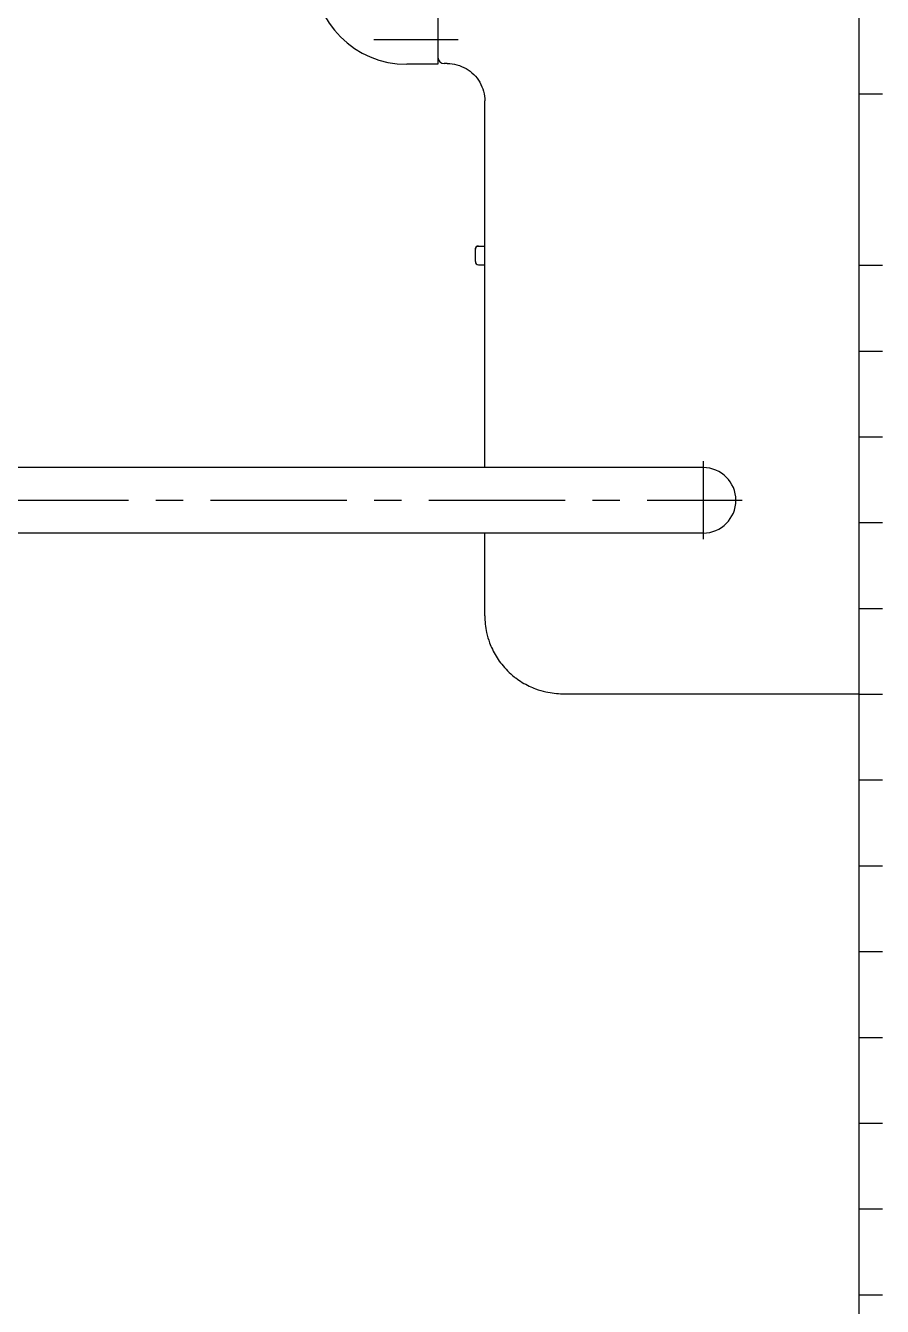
# Model space of a CAD drawing. Extents: x 1919 to 2339, y -1533 to -939.
# Drawn here: x 2213.5 to 2268.4, y -1154.9 to -1072.7 of the extents above; entities that cross this region are included whole.
import ezdxf

# ---------------------------------------------------------------- set-up
doc = ezdxf.new("R2010")
doc.units = 0
doc.header["$LTSCALE"] = 7
doc.header["$MEASUREMENT"] = 0
doc.linetypes.add('CENTER', pattern=[2, 1.25, -0.25, 0.25, -0.25])
for name, color, linetype in [('08_ALL_FEATURES', 7, 'CONTINUOUS'), ('CEN', 1, 'CENTER'), ('CL', 1, 'CENTER'), ('DWG', 7, 'CONTINUOUS'), ('HT', 3, 'CONTINUOUS')]:
    doc.layers.add(name, color=color, linetype=linetype)

msp = doc.modelspace()

# ---------------------------------------------------------------- linework, layer by layer
at = {"layer": '08_ALL_FEATURES', "color": 7, "linetype": 'Continuous'}
for p, q in [((2239.956, -1072.02), (2239.956, -1075.22)), ((2239.956, -1075.22), (2237.956, -1075.22))]:
    msp.add_line(p, q, dxfattribs=at)
msp.add_arc((2237.956, -1069.22), 6, 180, 270, dxfattribs=at)
at = {"layer": 'CEN'}
for p, q in [((2256.956, -1100.671), (2256.956, -1105.671)), ((2183.367, -1103.171), (2259.456, -1103.171))]:
    msp.add_line(p, q, dxfattribs=at)
at = {"layer": 'CL', "ltscale": 0.9}
msp.add_line((2235.856, -1073.62), (2241.256, -1073.62), dxfattribs=at)
at = {"layer": 'DWG', "linetype": 'Continuous'}
for p, q in [((2239.956, -993.971), (2239.956, -1074.771)), ((2240.556, -1075.171), (2240.356, -1075.171)), ((2242.956, -1101.071), (2242.956, -1077.571)), ((2242.356, -1087.871), (2242.356, -1087.071)), ((2242.556, -1086.871), (2242.956, -1086.871)), ((2242.556, -1088.071), (2242.956, -1088.071)), ((2242.956, -1110.571), (2242.956, -1105.271)), ((2247.956, -1115.571), (2266.956, -1115.571))]:
    msp.add_line(p, q, dxfattribs=at)
at = {"layer": 'DWG'}
for p, q in [((2256.956, -1101.071), (2199.087, -1101.071)), ((2256.956, -1105.271), (2199.087, -1105.271))]:
    msp.add_line(p, q, dxfattribs=at)
at = {"layer": 'DWG', "linetype": 'Continuous'}
for centre, radius, start, end in [((2240.356, -1074.771), 0.4, 180, 270), ((2242.556, -1087.071), 0.2, 90, 180), ((2242.556, -1087.871), 0.2, 180, 270), ((2256.956, -1103.171), 2.1, 270, 90), ((2247.868, -1110.582), 4.912, 179.8763, 192.62334), ((2247.955, -1110.566), 5.001, 192.58534, 200.42518), ((2247.997, -1110.551), 5.045, 200.41541, 205.46771), ((2247.989, -1110.556), 5.036, 205.46229, 216.94535), ((2247.96, -1110.577), 5, 216.95341, 218.43224), ((2247.916, -1110.612), 4.944, 218.42151, 231.58135), ((2247.951, -1110.567), 5.001, 231.57055, 233.04913), ((2247.972, -1110.537), 5.037, 233.05725, 244.53757), ((2247.976, -1110.53), 5.045, 244.53226, 249.58461), ((2247.961, -1110.574), 4.999, 249.57471, 257.41646), ((2247.944, -1110.663), 4.909, 257.37783, 270.13395)]:
    msp.add_arc(centre, radius, start, end, dxfattribs=at)
at = {"layer": 'DWG'}
msp.add_arc((2256.956, -1103.171), 2.1, 270, 90, dxfattribs=at)
at = {"layer": 'DWG', "linetype": 'Continuous'}
msp.add_open_spline([(2240.556, -1075.172), (2240.765, -1075.171), (2241.184, -1075.226), (2241.769, -1075.469), (2242.273, -1075.854), (2242.658, -1076.358), (2242.901, -1076.943), (2242.956, -1077.363), (2242.956, -1077.571)], degree=3, knots=[0, 0, 0, 0, 0.166667, 0.333335, 0.500002, 0.666669, 0.833337, 1, 1, 1, 1], dxfattribs=at)
for points in [[(2242.356, -1087.071), (2242.356, -1087.037), (2242.366, -1087.001), (2242.383, -1086.971)], [(2242.457, -1086.898), (2242.472, -1086.889), (2242.488, -1086.882), (2242.505, -1086.878)], [(2242.505, -1086.878), (2242.522, -1086.874), (2242.539, -1086.871), (2242.556, -1086.871)]]:
    msp.add_open_spline(points, degree=3, dxfattribs=at)
at = {"layer": 'HT', "ltscale": 0.5}
for p, q in [((2266.956, -1486.571), (2266.956, -993.571)), ((2266.956, -1077.104), (2268.444, -1077.104)), ((2266.956, -1088.104), (2268.444, -1088.104)), ((2266.956, -1093.604), (2268.444, -1093.604)), ((2266.956, -1099.104), (2268.444, -1099.104)), ((2266.956, -1104.604), (2268.444, -1104.604)), ((2266.956, -1110.104), (2268.444, -1110.104)), ((2266.956, -1110.104), (2268.444, -1110.104)), ((2266.956, -1115.604), (2268.444, -1115.604)), ((2266.956, -1121.104), (2268.444, -1121.104)), ((2266.956, -1126.604), (2268.444, -1126.604)), ((2266.956, -1132.104), (2268.444, -1132.104)), ((2266.956, -1137.604), (2268.444, -1137.604)), ((2266.956, -1143.104), (2268.444, -1143.104)), ((2266.956, -1148.604), (2268.444, -1148.604)), ((2266.956, -1154.104), (2268.444, -1154.104))]:
    msp.add_line(p, q, dxfattribs=at)

doc.saveas('drawing.dxf')
